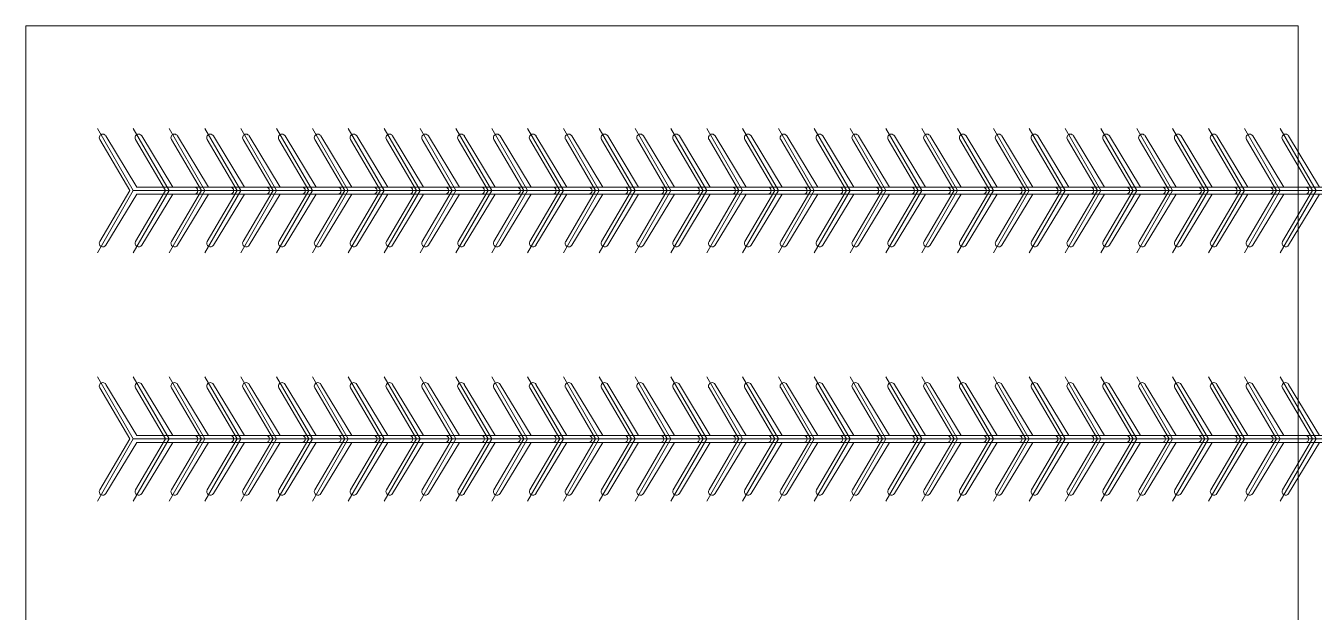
# Model space of a CAD drawing. Header units: metres. Extents: x 0 to 320, y 0 to 180.
# Drawn here: x 0 to 179.8, y 98.4 to 180.2 of the extents above; entities that cross this region are included whole.
import ezdxf

# ---------------------------------------------------------------- set-up
doc = ezdxf.new("R2010")
doc.units = ezdxf.units.M
doc.layers.add('TOP', color=1, linetype='Continuous', lineweight=0)

msp = doc.modelspace()

# ---------------------------------------------------------------- linework, layer by layer
at = {"layer": 'TOP'}
for p, q in [((0, 0), (0, 180.21)), ((0, 180.21), (177.5, 180.21)), ((177.5, 180.21), (177.5, 0)), ((15, 157.22), (10, 165.88)), ((20, 157.22), (15, 165.88)), ((25, 157.22), (20, 165.88)), ((30, 157.22), (25, 165.88)), ((35, 157.22), (30, 165.88)), ((40, 157.22), (35, 165.88)), ((45, 157.22), (40, 165.88)), ((50, 157.22), (45, 165.88)), ((55, 157.22), (50, 165.88)), ((60, 157.22), (55, 165.88)), ((65, 157.22), (60, 165.88)), ((70, 157.22), (65, 165.88)), ((75, 157.22), (70, 165.88)), ((80, 157.22), (75, 165.88)), ((85, 157.22), (80, 165.88)), ((90, 157.22), (85, 165.88)), ((95, 157.22), (90, 165.88)), ((100, 157.22), (95, 165.88)), ((105, 157.22), (100, 165.88)), ((110, 157.22), (105, 165.88)), ((115, 157.22), (110, 165.88)), ((120, 157.22), (115, 165.88)), ((125, 157.22), (120, 165.88)), ((130, 157.22), (125, 165.88)), ((135, 157.22), (130, 165.88)), ((140, 157.22), (135, 165.88)), ((145, 157.22), (140, 165.88)), ((150, 157.22), (145, 165.88)), ((155, 157.22), (150, 165.88)), ((160, 157.22), (155, 165.88)), ((165, 157.22), (160, 165.88)), ((170, 157.22), (165, 165.88)), ((175, 157.22), (170, 165.88)), ((180, 157.22), (175, 165.88)), ((10.32, 164.34), (14.5, 157.22)), ((15.5, 157.72), (11.18, 164.84)), ((15.32, 164.34), (19.5, 157.22)), ((20.5, 157.72), (16.18, 164.84)), ((20.32, 164.34), (24.5, 157.22)), ((25.5, 157.72), (21.18, 164.84)), ((25.32, 164.34), (29.5, 157.22)), ((30.5, 157.72), (26.18, 164.84)), ((30.32, 164.34), (34.5, 157.22)), ((35.5, 157.72), (31.18, 164.84)), ((35.32, 164.34), (39.5, 157.22)), ((40.5, 157.72), (36.18, 164.84)), ((40.32, 164.34), (44.5, 157.22)), ((45.5, 157.72), (41.18, 164.84)), ((45.32, 164.34), (49.5, 157.22)), ((50.5, 157.72), (46.18, 164.84)), ((50.32, 164.34), (54.5, 157.22)), ((55.5, 157.72), (51.18, 164.84)), ((55.32, 164.34), (59.5, 157.22)), ((60.5, 157.72), (56.18, 164.84)), ((60.32, 164.34), (64.5, 157.22)), ((65.5, 157.72), (61.18, 164.84)), ((65.32, 164.34), (69.5, 157.22)), ((70.5, 157.72), (66.18, 164.84)), ((70.32, 164.34), (74.5, 157.22)), ((75.5, 157.72), (71.18, 164.84)), ((75.32, 164.34), (79.5, 157.22)), ((80.5, 157.72), (76.18, 164.84)), ((80.32, 164.34), (84.5, 157.22)), ((85.5, 157.72), (81.18, 164.84)), ((85.32, 164.34), (89.5, 157.22)), ((90.5, 157.72), (86.18, 164.84)), ((90.32, 164.34), (94.5, 157.22)), ((95.5, 157.72), (91.18, 164.84)), ((95.32, 164.34), (99.5, 157.22)), ((100.5, 157.72), (96.18, 164.84)), ((100.32, 164.34), (104.5, 157.22)), ((105.5, 157.72), (101.18, 164.84)), ((105.32, 164.34), (109.5, 157.22)), ((110.5, 157.72), (106.18, 164.84)), ((110.32, 164.34), (114.5, 157.22)), ((115.5, 157.72), (111.18, 164.84)), ((115.32, 164.34), (119.5, 157.22)), ((120.5, 157.72), (116.18, 164.84)), ((120.32, 164.34), (124.5, 157.22)), ((125.5, 157.72), (121.18, 164.84)), ((125.32, 164.34), (129.5, 157.22)), ((130.5, 157.72), (126.18, 164.84)), ((130.32, 164.34), (134.5, 157.22)), ((135.5, 157.72), (131.18, 164.84)), ((135.32, 164.34), (139.5, 157.22)), ((140.5, 157.72), (136.18, 164.84)), ((140.32, 164.34), (144.5, 157.22)), ((145.5, 157.72), (141.18, 164.84)), ((145.32, 164.34), (149.5, 157.22)), ((150.5, 157.72), (146.18, 164.84)), ((150.32, 164.34), (154.5, 157.22)), ((155.5, 157.72), (151.18, 164.84)), ((155.32, 164.34), (159.5, 157.22)), ((160.5, 157.72), (156.18, 164.84)), ((160.32, 164.34), (164.5, 157.22)), ((165.5, 157.72), (161.18, 164.84)), ((165.32, 164.34), (169.5, 157.22)), ((170.5, 157.72), (166.18, 164.84)), ((170.32, 164.34), (174.5, 157.22)), ((175.5, 157.72), (171.18, 164.84)), ((175.32, 164.34), (179.5, 157.22)), ((180.5, 157.72), (176.18, 164.84)), ((15, 157.22), (10, 148.56)), ((14.5, 157.22), (10.32, 150.11)), ((11.18, 149.61), (15.5, 156.72)), ((20, 157.22), (15, 148.56)), ((15, 157.22), (25, 157.22)), ((19.5, 157.22), (15.32, 150.11)), ((23.5, 157.72), (15.5, 157.72)), ((15.5, 156.72), (23.5, 156.72)), ((16.18, 149.61), (20.5, 156.72)), ((20, 157.22), (30, 157.22)), ((25, 157.22), (20, 148.56)), ((24.5, 157.22), (20.32, 150.11)), ((28.5, 157.72), (20.5, 157.72)), ((20.5, 156.72), (28.5, 156.72)), ((21.18, 149.61), (25.5, 156.72)), ((30, 157.22), (25, 148.56)), ((25, 157.22), (35, 157.22)), ((29.5, 157.22), (25.32, 150.11)), ((33.5, 157.72), (25.5, 157.72)), ((25.5, 156.72), (33.5, 156.72)), ((26.18, 149.61), (30.5, 156.72)), ((30, 157.22), (40, 157.22)), ((35, 157.22), (30, 148.56)), ((34.5, 157.22), (30.32, 150.11)), ((38.5, 157.72), (30.5, 157.72)), ((30.5, 156.72), (38.5, 156.72)), ((31.18, 149.61), (35.5, 156.72)), ((40, 157.22), (35, 148.56)), ((35, 157.22), (45, 157.22)), ((39.5, 157.22), (35.32, 150.11)), ((43.5, 157.72), (35.5, 157.72)), ((35.5, 156.72), (43.5, 156.72)), ((36.18, 149.61), (40.5, 156.72)), ((40, 157.22), (50, 157.22)), ((45, 157.22), (40, 148.56)), ((44.5, 157.22), (40.32, 150.11)), ((48.5, 157.72), (40.5, 157.72)), ((40.5, 156.72), (48.5, 156.72)), ((41.18, 149.61), (45.5, 156.72)), ((50, 157.22), (45, 148.56)), ((45, 157.22), (55, 157.22)), ((49.5, 157.22), (45.32, 150.11)), ((53.5, 157.72), (45.5, 157.72)), ((45.5, 156.72), (53.5, 156.72)), ((46.18, 149.61), (50.5, 156.72)), ((50, 157.22), (60, 157.22)), ((55, 157.22), (50, 148.56)), ((54.5, 157.22), (50.32, 150.11)), ((58.5, 157.72), (50.5, 157.72)), ((50.5, 156.72), (58.5, 156.72)), ((51.18, 149.61), (55.5, 156.72)), ((60, 157.22), (55, 148.56)), ((55, 157.22), (65, 157.22)), ((59.5, 157.22), (55.32, 150.11)), ((63.5, 157.72), (55.5, 157.72)), ((55.5, 156.72), (63.5, 156.72)), ((56.18, 149.61), (60.5, 156.72)), ((60, 157.22), (70, 157.22)), ((65, 157.22), (60, 148.56)), ((64.5, 157.22), (60.32, 150.11)), ((68.5, 157.72), (60.5, 157.72)), ((60.5, 156.72), (68.5, 156.72)), ((61.18, 149.61), (65.5, 156.72)), ((70, 157.22), (65, 148.56)), ((65, 157.22), (75, 157.22)), ((69.5, 157.22), (65.32, 150.11)), ((73.5, 157.72), (65.5, 157.72)), ((65.5, 156.72), (73.5, 156.72)), ((66.18, 149.61), (70.5, 156.72)), ((70, 157.22), (80, 157.22)), ((75, 157.22), (70, 148.56)), ((74.5, 157.22), (70.32, 150.11)), ((78.5, 157.72), (70.5, 157.72)), ((70.5, 156.72), (78.5, 156.72)), ((71.18, 149.61), (75.5, 156.72)), ((80, 157.22), (75, 148.56)), ((75, 157.22), (85, 157.22)), ((79.5, 157.22), (75.32, 150.11)), ((83.5, 157.72), (75.5, 157.72)), ((75.5, 156.72), (83.5, 156.72)), ((76.18, 149.61), (80.5, 156.72)), ((80, 157.22), (90, 157.22)), ((85, 157.22), (80, 148.56)), ((84.5, 157.22), (80.32, 150.11)), ((88.5, 157.72), (80.5, 157.72)), ((80.5, 156.72), (88.5, 156.72)), ((81.18, 149.61), (85.5, 156.72)), ((90, 157.22), (85, 148.56)), ((85, 157.22), (95, 157.22)), ((89.5, 157.22), (85.32, 150.11)), ((93.5, 157.72), (85.5, 157.72)), ((85.5, 156.72), (93.5, 156.72)), ((86.18, 149.61), (90.5, 156.72)), ((90, 157.22), (100, 157.22)), ((95, 157.22), (90, 148.56)), ((94.5, 157.22), (90.32, 150.11)), ((98.5, 157.72), (90.5, 157.72)), ((90.5, 156.72), (98.5, 156.72)), ((91.18, 149.61), (95.5, 156.72)), ((100, 157.22), (95, 148.56)), ((95, 157.22), (105, 157.22)), ((99.5, 157.22), (95.32, 150.11)), ((103.5, 157.72), (95.5, 157.72)), ((95.5, 156.72), (103.5, 156.72)), ((96.18, 149.61), (100.5, 156.72)), ((100, 157.22), (110, 157.22)), ((105, 157.22), (100, 148.56)), ((104.5, 157.22), (100.32, 150.11)), ((108.5, 157.72), (100.5, 157.72)), ((100.5, 156.72), (108.5, 156.72)), ((101.18, 149.61), (105.5, 156.72)), ((110, 157.22), (105, 148.56)), ((105, 157.22), (115, 157.22)), ((109.5, 157.22), (105.32, 150.11)), ((113.5, 157.72), (105.5, 157.72)), ((105.5, 156.72), (113.5, 156.72)), ((106.18, 149.61), (110.5, 156.72)), ((110, 157.22), (120, 157.22)), ((115, 157.22), (110, 148.56)), ((114.5, 157.22), (110.32, 150.11)), ((118.5, 157.72), (110.5, 157.72)), ((110.5, 156.72), (118.5, 156.72)), ((111.18, 149.61), (115.5, 156.72)), ((120, 157.22), (115, 148.56)), ((115, 157.22), (125, 157.22)), ((119.5, 157.22), (115.32, 150.11)), ((123.5, 157.72), (115.5, 157.72)), ((115.5, 156.72), (123.5, 156.72)), ((116.18, 149.61), (120.5, 156.72)), ((120, 157.22), (130, 157.22)), ((125, 157.22), (120, 148.56)), ((124.5, 157.22), (120.32, 150.11)), ((128.5, 157.72), (120.5, 157.72)), ((120.5, 156.72), (128.5, 156.72)), ((121.18, 149.61), (125.5, 156.72)), ((130, 157.22), (125, 148.56)), ((125, 157.22), (135, 157.22)), ((129.5, 157.22), (125.32, 150.11)), ((133.5, 157.72), (125.5, 157.72)), ((125.5, 156.72), (133.5, 156.72)), ((126.18, 149.61), (130.5, 156.72)), ((130, 157.22), (140, 157.22)), ((135, 157.22), (130, 148.56)), ((134.5, 157.22), (130.32, 150.11)), ((138.5, 157.72), (130.5, 157.72)), ((130.5, 156.72), (138.5, 156.72)), ((131.18, 149.61), (135.5, 156.72)), ((140, 157.22), (135, 148.56)), ((135, 157.22), (145, 157.22)), ((139.5, 157.22), (135.32, 150.11)), ((143.5, 157.72), (135.5, 157.72)), ((135.5, 156.72), (143.5, 156.72)), ((136.18, 149.61), (140.5, 156.72)), ((140, 157.22), (150, 157.22)), ((145, 157.22), (140, 148.56)), ((144.5, 157.22), (140.32, 150.11)), ((148.5, 157.72), (140.5, 157.72)), ((140.5, 156.72), (148.5, 156.72)), ((141.18, 149.61), (145.5, 156.72)), ((150, 157.22), (145, 148.56)), ((145, 157.22), (155, 157.22)), ((149.5, 157.22), (145.32, 150.11)), ((153.5, 157.72), (145.5, 157.72)), ((145.5, 156.72), (153.5, 156.72)), ((146.18, 149.61), (150.5, 156.72)), ((150, 157.22), (160, 157.22)), ((155, 157.22), (150, 148.56)), ((154.5, 157.22), (150.32, 150.11)), ((158.5, 157.72), (150.5, 157.72)), ((150.5, 156.72), (158.5, 156.72)), ((151.18, 149.61), (155.5, 156.72)), ((160, 157.22), (155, 148.56)), ((155, 157.22), (165, 157.22)), ((159.5, 157.22), (155.32, 150.11)), ((163.5, 157.72), (155.5, 157.72)), ((155.5, 156.72), (163.5, 156.72)), ((156.18, 149.61), (160.5, 156.72)), ((160, 157.22), (170, 157.22)), ((165, 157.22), (160, 148.56)), ((164.5, 157.22), (160.32, 150.11)), ((168.5, 157.72), (160.5, 157.72)), ((160.5, 156.72), (168.5, 156.72)), ((161.18, 149.61), (165.5, 156.72)), ((170, 157.22), (165, 148.56)), ((165, 157.22), (175, 157.22)), ((169.5, 157.22), (165.32, 150.11)), ((173.5, 157.72), (165.5, 157.72)), ((165.5, 156.72), (173.5, 156.72)), ((166.18, 149.61), (170.5, 156.72)), ((170, 157.22), (180, 157.22)), ((175, 157.22), (170, 148.56)), ((174.5, 157.22), (170.32, 150.11)), ((178.5, 157.72), (170.5, 157.72)), ((170.5, 156.72), (178.5, 156.72)), ((171.18, 149.61), (175.5, 156.72)), ((180, 157.22), (175, 148.56)), ((175, 157.22), (185, 157.22)), ((179.5, 157.22), (175.32, 150.11)), ((183.5, 157.72), (175.5, 157.72)), ((175.5, 156.72), (183.5, 156.72)), ((176.18, 149.61), (180.5, 156.72)), ((15, 122.58), (10, 131.24)), ((20, 122.58), (15, 131.24)), ((25, 122.58), (20, 131.24)), ((30, 122.58), (25, 131.24)), ((35, 122.58), (30, 131.24)), ((40, 122.58), (35, 131.24)), ((45, 122.58), (40, 131.24)), ((50, 122.58), (45, 131.24)), ((55, 122.58), (50, 131.24)), ((60, 122.58), (55, 131.24)), ((65, 122.58), (60, 131.24)), ((70, 122.58), (65, 131.24)), ((75, 122.58), (70, 131.24)), ((80, 122.58), (75, 131.24)), ((85, 122.58), (80, 131.24)), ((90, 122.58), (85, 131.24)), ((95, 122.58), (90, 131.24)), ((100, 122.58), (95, 131.24)), ((105, 122.58), (100, 131.24)), ((110, 122.58), (105, 131.24)), ((115, 122.58), (110, 131.24)), ((120, 122.58), (115, 131.24)), ((125, 122.58), (120, 131.24)), ((130, 122.58), (125, 131.24)), ((135, 122.58), (130, 131.24)), ((140, 122.58), (135, 131.24)), ((145, 122.58), (140, 131.24)), ((150, 122.58), (145, 131.24)), ((155, 122.58), (150, 131.24)), ((160, 122.58), (155, 131.24)), ((165, 122.58), (160, 131.24)), ((170, 122.58), (165, 131.24)), ((175, 122.58), (170, 131.24)), ((180, 122.58), (175, 131.24)), ((10.32, 129.69), (14.5, 122.58)), ((15.5, 123.08), (11.18, 130.19)), ((15.32, 129.69), (19.5, 122.58)), ((20.5, 123.08), (16.18, 130.19)), ((20.32, 129.69), (24.5, 122.58)), ((25.5, 123.08), (21.18, 130.19)), ((25.32, 129.69), (29.5, 122.58)), ((30.5, 123.08), (26.18, 130.19)), ((30.32, 129.69), (34.5, 122.58)), ((35.5, 123.08), (31.18, 130.19)), ((35.32, 129.69), (39.5, 122.58)), ((40.5, 123.08), (36.18, 130.19)), ((40.32, 129.69), (44.5, 122.58)), ((45.5, 123.08), (41.18, 130.19)), ((45.32, 129.69), (49.5, 122.58)), ((50.5, 123.08), (46.18, 130.19)), ((50.32, 129.69), (54.5, 122.58)), ((55.5, 123.08), (51.18, 130.19)), ((55.32, 129.69), (59.5, 122.58)), ((60.5, 123.08), (56.18, 130.19)), ((60.32, 129.69), (64.5, 122.58)), ((65.5, 123.08), (61.18, 130.19)), ((65.32, 129.69), (69.5, 122.58)), ((70.5, 123.08), (66.18, 130.19)), ((70.32, 129.69), (74.5, 122.58)), ((75.5, 123.08), (71.18, 130.19)), ((75.32, 129.69), (79.5, 122.58)), ((80.5, 123.08), (76.18, 130.19)), ((80.32, 129.69), (84.5, 122.58)), ((85.5, 123.08), (81.18, 130.19)), ((85.32, 129.69), (89.5, 122.58)), ((90.5, 123.08), (86.18, 130.19)), ((90.32, 129.69), (94.5, 122.58)), ((95.5, 123.08), (91.18, 130.19)), ((95.32, 129.69), (99.5, 122.58)), ((100.5, 123.08), (96.18, 130.19)), ((100.32, 129.69), (104.5, 122.58)), ((105.5, 123.08), (101.18, 130.19)), ((105.32, 129.69), (109.5, 122.58)), ((110.5, 123.08), (106.18, 130.19)), ((110.32, 129.69), (114.5, 122.58)), ((115.5, 123.08), (111.18, 130.19)), ((115.32, 129.69), (119.5, 122.58)), ((120.5, 123.08), (116.18, 130.19)), ((120.32, 129.69), (124.5, 122.58)), ((125.5, 123.08), (121.18, 130.19)), ((125.32, 129.69), (129.5, 122.58)), ((130.5, 123.08), (126.18, 130.19)), ((130.32, 129.69), (134.5, 122.58)), ((135.5, 123.08), (131.18, 130.19)), ((135.32, 129.69), (139.5, 122.58)), ((140.5, 123.08), (136.18, 130.19)), ((140.32, 129.69), (144.5, 122.58)), ((145.5, 123.08), (141.18, 130.19)), ((145.32, 129.69), (149.5, 122.58)), ((150.5, 123.08), (146.18, 130.19)), ((150.32, 129.69), (154.5, 122.58)), ((155.5, 123.08), (151.18, 130.19)), ((155.32, 129.69), (159.5, 122.58)), ((160.5, 123.08), (156.18, 130.19)), ((160.32, 129.69), (164.5, 122.58)), ((165.5, 123.08), (161.18, 130.19)), ((165.32, 129.69), (169.5, 122.58)), ((170.5, 123.08), (166.18, 130.19)), ((170.32, 129.69), (174.5, 122.58)), ((175.5, 123.08), (171.18, 130.19)), ((175.32, 129.69), (179.5, 122.58)), ((180.5, 123.08), (176.18, 130.19)), ((15, 122.58), (10, 113.92)), ((14.5, 122.58), (10.32, 115.47)), ((20, 122.58), (15, 113.92)), ((15, 122.58), (25, 122.58)), ((19.5, 122.58), (15.32, 115.47)), ((23.5, 123.08), (15.5, 123.08)), ((20, 122.58), (30, 122.58)), ((25, 122.58), (20, 113.92)), ((24.5, 122.58), (20.32, 115.47)), ((28.5, 123.08), (20.5, 123.08)), ((30, 122.58), (25, 113.92)), ((25, 122.58), (35, 122.58)), ((29.5, 122.58), (25.32, 115.47)), ((33.5, 123.08), (25.5, 123.08)), ((30, 122.58), (40, 122.58)), ((35, 122.58), (30, 113.92)), ((34.5, 122.58), (30.32, 115.47)), ((38.5, 123.08), (30.5, 123.08)), ((40, 122.58), (35, 113.92)), ((35, 122.58), (45, 122.58)), ((39.5, 122.58), (35.32, 115.47)), ((43.5, 123.08), (35.5, 123.08)), ((40, 122.58), (50, 122.58)), ((45, 122.58), (40, 113.92)), ((44.5, 122.58), (40.32, 115.47)), ((48.5, 123.08), (40.5, 123.08)), ((50, 122.58), (45, 113.92)), ((45, 122.58), (55, 122.58)), ((49.5, 122.58), (45.32, 115.47)), ((53.5, 123.08), (45.5, 123.08)), ((50, 122.58), (60, 122.58)), ((55, 122.58), (50, 113.92)), ((54.5, 122.58), (50.32, 115.47)), ((58.5, 123.08), (50.5, 123.08)), ((60, 122.58), (55, 113.92)), ((55, 122.58), (65, 122.58)), ((59.5, 122.58), (55.32, 115.47)), ((63.5, 123.08), (55.5, 123.08)), ((60, 122.58), (70, 122.58)), ((65, 122.58), (60, 113.92)), ((64.5, 122.58), (60.32, 115.47)), ((68.5, 123.08), (60.5, 123.08)), ((70, 122.58), (65, 113.92)), ((65, 122.58), (75, 122.58)), ((69.5, 122.58), (65.32, 115.47)), ((73.5, 123.08), (65.5, 123.08)), ((70, 122.58), (80, 122.58)), ((75, 122.58), (70, 113.92)), ((74.5, 122.58), (70.32, 115.47)), ((78.5, 123.08), (70.5, 123.08)), ((80, 122.58), (75, 113.92)), ((75, 122.58), (85, 122.58)), ((79.5, 122.58), (75.32, 115.47)), ((83.5, 123.08), (75.5, 123.08)), ((80, 122.58), (90, 122.58)), ((85, 122.58), (80, 113.92)), ((84.5, 122.58), (80.32, 115.47)), ((88.5, 123.08), (80.5, 123.08)), ((90, 122.58), (85, 113.92)), ((85, 122.58), (95, 122.58)), ((89.5, 122.58), (85.32, 115.47)), ((93.5, 123.08), (85.5, 123.08)), ((90, 122.58), (100, 122.58)), ((95, 122.58), (90, 113.92)), ((94.5, 122.58), (90.32, 115.47)), ((98.5, 123.08), (90.5, 123.08)), ((100, 122.58), (95, 113.92)), ((95, 122.58), (105, 122.58)), ((99.5, 122.58), (95.32, 115.47)), ((103.5, 123.08), (95.5, 123.08)), ((100, 122.58), (110, 122.58)), ((105, 122.58), (100, 113.92)), ((104.5, 122.58), (100.32, 115.47)), ((108.5, 123.08), (100.5, 123.08)), ((110, 122.58), (105, 113.92)), ((105, 122.58), (115, 122.58)), ((109.5, 122.58), (105.32, 115.47)), ((113.5, 123.08), (105.5, 123.08)), ((110, 122.58), (120, 122.58)), ((115, 122.58), (110, 113.92)), ((114.5, 122.58), (110.32, 115.47)), ((118.5, 123.08), (110.5, 123.08)), ((120, 122.58), (115, 113.92)), ((115, 122.58), (125, 122.58)), ((119.5, 122.58), (115.32, 115.47)), ((123.5, 123.08), (115.5, 123.08)), ((120, 122.58), (130, 122.58)), ((125, 122.58), (120, 113.92)), ((124.5, 122.58), (120.32, 115.47)), ((128.5, 123.08), (120.5, 123.08)), ((130, 122.58), (125, 113.92)), ((125, 122.58), (135, 122.58)), ((129.5, 122.58), (125.32, 115.47)), ((133.5, 123.08), (125.5, 123.08)), ((130, 122.58), (140, 122.58)), ((135, 122.58), (130, 113.92)), ((134.5, 122.58), (130.32, 115.47)), ((138.5, 123.08), (130.5, 123.08)), ((140, 122.58), (135, 113.92)), ((135, 122.58), (145, 122.58)), ((139.5, 122.58), (135.32, 115.47)), ((143.5, 123.08), (135.5, 123.08)), ((140, 122.58), (150, 122.58)), ((145, 122.58), (140, 113.92)), ((144.5, 122.58), (140.32, 115.47)), ((148.5, 123.08), (140.5, 123.08)), ((150, 122.58), (145, 113.92)), ((145, 122.58), (155, 122.58)), ((149.5, 122.58), (145.32, 115.47)), ((153.5, 123.08), (145.5, 123.08)), ((150, 122.58), (160, 122.58)), ((155, 122.58), (150, 113.92)), ((154.5, 122.58), (150.32, 115.47)), ((158.5, 123.08), (150.5, 123.08)), ((160, 122.58), (155, 113.92)), ((155, 122.58), (165, 122.58)), ((159.5, 122.58), (155.32, 115.47)), ((163.5, 123.08), (155.5, 123.08)), ((160, 122.58), (170, 122.58)), ((165, 122.58), (160, 113.92)), ((164.5, 122.58), (160.32, 115.47)), ((168.5, 123.08), (160.5, 123.08)), ((170, 122.58), (165, 113.92)), ((165, 122.58), (175, 122.58)), ((169.5, 122.58), (165.32, 115.47)), ((173.5, 123.08), (165.5, 123.08)), ((170, 122.58), (180, 122.58)), ((175, 122.58), (170, 113.92)), ((174.5, 122.58), (170.32, 115.47)), ((178.5, 123.08), (170.5, 123.08)), ((180, 122.58), (175, 113.92)), ((175, 122.58), (185, 122.58)), ((179.5, 122.58), (175.32, 115.47)), ((183.5, 123.08), (175.5, 123.08)), ((11.18, 114.97), (15.5, 122.08)), ((15.5, 122.08), (23.5, 122.08)), ((16.18, 114.97), (20.5, 122.08)), ((20.5, 122.08), (28.5, 122.08)), ((21.18, 114.97), (25.5, 122.08)), ((25.5, 122.08), (33.5, 122.08)), ((26.18, 114.97), (30.5, 122.08)), ((30.5, 122.08), (38.5, 122.08)), ((31.18, 114.97), (35.5, 122.08)), ((35.5, 122.08), (43.5, 122.08)), ((36.18, 114.97), (40.5, 122.08)), ((40.5, 122.08), (48.5, 122.08)), ((41.18, 114.97), (45.5, 122.08)), ((45.5, 122.08), (53.5, 122.08)), ((46.18, 114.97), (50.5, 122.08)), ((50.5, 122.08), (58.5, 122.08)), ((51.18, 114.97), (55.5, 122.08)), ((55.5, 122.08), (63.5, 122.08)), ((56.18, 114.97), (60.5, 122.08)), ((60.5, 122.08), (68.5, 122.08)), ((61.18, 114.97), (65.5, 122.08)), ((65.5, 122.08), (73.5, 122.08)), ((66.18, 114.97), (70.5, 122.08)), ((70.5, 122.08), (78.5, 122.08)), ((71.18, 114.97), (75.5, 122.08)), ((75.5, 122.08), (83.5, 122.08)), ((76.18, 114.97), (80.5, 122.08)), ((80.5, 122.08), (88.5, 122.08)), ((81.18, 114.97), (85.5, 122.08)), ((85.5, 122.08), (93.5, 122.08)), ((86.18, 114.97), (90.5, 122.08)), ((90.5, 122.08), (98.5, 122.08)), ((91.18, 114.97), (95.5, 122.08)), ((95.5, 122.08), (103.5, 122.08)), ((96.18, 114.97), (100.5, 122.08)), ((100.5, 122.08), (108.5, 122.08)), ((101.18, 114.97), (105.5, 122.08)), ((105.5, 122.08), (113.5, 122.08)), ((106.18, 114.97), (110.5, 122.08)), ((110.5, 122.08), (118.5, 122.08)), ((111.18, 114.97), (115.5, 122.08)), ((115.5, 122.08), (123.5, 122.08)), ((116.18, 114.97), (120.5, 122.08)), ((120.5, 122.08), (128.5, 122.08)), ((121.18, 114.97), (125.5, 122.08)), ((125.5, 122.08), (133.5, 122.08)), ((126.18, 114.97), (130.5, 122.08)), ((130.5, 122.08), (138.5, 122.08)), ((131.18, 114.97), (135.5, 122.08)), ((135.5, 122.08), (143.5, 122.08)), ((136.18, 114.97), (140.5, 122.08)), ((140.5, 122.08), (148.5, 122.08)), ((141.18, 114.97), (145.5, 122.08)), ((145.5, 122.08), (153.5, 122.08)), ((146.18, 114.97), (150.5, 122.08)), ((150.5, 122.08), (158.5, 122.08)), ((151.18, 114.97), (155.5, 122.08)), ((155.5, 122.08), (163.5, 122.08)), ((156.18, 114.97), (160.5, 122.08)), ((160.5, 122.08), (168.5, 122.08)), ((161.18, 114.97), (165.5, 122.08)), ((165.5, 122.08), (173.5, 122.08)), ((166.18, 114.97), (170.5, 122.08)), ((170.5, 122.08), (178.5, 122.08)), ((171.18, 114.97), (175.5, 122.08)), ((175.5, 122.08), (183.5, 122.08)), ((176.18, 114.97), (180.5, 122.08))]:
    msp.add_line(p, q, dxfattribs=at)
for centre, start, end in [((10.75, 164.59), 30, 210), ((15.75, 164.59), 30, 210), ((20.75, 164.59), 30, 210), ((25.75, 164.59), 30, 210), ((30.75, 164.59), 30, 210), ((35.75, 164.59), 30, 210), ((40.75, 164.59), 30, 210), ((45.75, 164.59), 30, 210), ((50.75, 164.59), 30, 210), ((55.75, 164.59), 30, 210), ((60.75, 164.59), 30, 210), ((65.75, 164.59), 30, 210), ((70.75, 164.59), 30, 210), ((75.75, 164.59), 30, 210), ((80.75, 164.59), 30, 210), ((85.75, 164.59), 30, 210), ((90.75, 164.59), 30, 210), ((95.75, 164.59), 30, 210), ((100.75, 164.59), 30, 210), ((105.75, 164.59), 30, 210), ((110.75, 164.59), 30, 210), ((115.75, 164.59), 30, 210), ((120.75, 164.59), 30, 210), ((125.75, 164.59), 30, 210), ((130.75, 164.59), 30, 210), ((135.75, 164.59), 30, 210), ((140.75, 164.59), 30, 210), ((145.75, 164.59), 30, 210), ((150.75, 164.59), 30, 210), ((155.75, 164.59), 30, 210), ((160.75, 164.59), 30, 210), ((165.75, 164.59), 30, 210), ((170.75, 164.59), 30, 210), ((175.75, 164.59), 30, 210), ((23.5, 157.22), -90, 90), ((28.5, 157.22), -90, 90), ((33.5, 157.22), -90, 90), ((38.5, 157.22), -90, 90), ((43.5, 157.22), -90, 90), ((48.5, 157.22), -90, 90), ((53.5, 157.22), -90, 90), ((58.5, 157.22), -90, 90), ((63.5, 157.22), -90, 90), ((68.5, 157.22), -90, 90), ((73.5, 157.22), -90, 90), ((78.5, 157.22), -90, 90), ((83.5, 157.22), -90, 90), ((88.5, 157.22), -90, 90), ((93.5, 157.22), -90, 90), ((98.5, 157.22), -90, 90), ((103.5, 157.22), -90, 90), ((108.5, 157.22), -90, 90), ((113.5, 157.22), -90, 90), ((118.5, 157.22), -90, 90), ((123.5, 157.22), -90, 90), ((128.5, 157.22), -90, 90), ((133.5, 157.22), -90, 90), ((138.5, 157.22), -90, 90), ((143.5, 157.22), -90, 90), ((148.5, 157.22), -90, 90), ((153.5, 157.22), -90, 90), ((158.5, 157.22), -90, 90), ((163.5, 157.22), -90, 90), ((168.5, 157.22), -90, 90), ((173.5, 157.22), -90, 90), ((178.5, 157.22), -90, 90), ((10.75, 149.86), 150, 330), ((15.75, 149.86), 150, 330), ((20.75, 149.86), 150, 330), ((25.75, 149.86), 150, 330), ((30.75, 149.86), 150, 330), ((35.75, 149.86), 150, 330), ((40.75, 149.86), 150, 330), ((45.75, 149.86), 150, 330), ((50.75, 149.86), 150, 330), ((55.75, 149.86), 150, 330), ((60.75, 149.86), 150, 330), ((65.75, 149.86), 150, 330), ((70.75, 149.86), 150, 330), ((75.75, 149.86), 150, 330), ((80.75, 149.86), 150, 330), ((85.75, 149.86), 150, 330), ((90.75, 149.86), 150, 330), ((95.75, 149.86), 150, 330), ((100.75, 149.86), 150, 330), ((105.75, 149.86), 150, 330), ((110.75, 149.86), 150, 330), ((115.75, 149.86), 150, 330), ((120.75, 149.86), 150, 330), ((125.75, 149.86), 150, 330), ((130.75, 149.86), 150, 330), ((135.75, 149.86), 150, 330), ((140.75, 149.86), 150, 330), ((145.75, 149.86), 150, 330), ((150.75, 149.86), 150, 330), ((155.75, 149.86), 150, 330), ((160.75, 149.86), 150, 330), ((165.75, 149.86), 150, 330), ((170.75, 149.86), 150, 330), ((175.75, 149.86), 150, 330), ((10.75, 129.94), 30, 210), ((15.75, 129.94), 30, 210), ((20.75, 129.94), 30, 210), ((25.75, 129.94), 30, 210), ((30.75, 129.94), 30, 210), ((35.75, 129.94), 30, 210), ((40.75, 129.94), 30, 210), ((45.75, 129.94), 30, 210), ((50.75, 129.94), 30, 210), ((55.75, 129.94), 30, 210), ((60.75, 129.94), 30, 210), ((65.75, 129.94), 30, 210), ((70.75, 129.94), 30, 210), ((75.75, 129.94), 30, 210), ((80.75, 129.94), 30, 210), ((85.75, 129.94), 30, 210), ((90.75, 129.94), 30, 210), ((95.75, 129.94), 30, 210), ((100.75, 129.94), 30, 210), ((105.75, 129.94), 30, 210), ((110.75, 129.94), 30, 210), ((115.75, 129.94), 30, 210), ((120.75, 129.94), 30, 210), ((125.75, 129.94), 30, 210), ((130.75, 129.94), 30, 210), ((135.75, 129.94), 30, 210), ((140.75, 129.94), 30, 210), ((145.75, 129.94), 30, 210), ((150.75, 129.94), 30, 210), ((155.75, 129.94), 30, 210), ((160.75, 129.94), 30, 210), ((165.75, 129.94), 30, 210), ((170.75, 129.94), 30, 210), ((175.75, 129.94), 30, 210), ((23.5, 122.58), -90, 90), ((28.5, 122.58), -90, 90), ((33.5, 122.58), -90, 90), ((38.5, 122.58), -90, 90), ((43.5, 122.58), -90, 90), ((48.5, 122.58), -90, 90), ((53.5, 122.58), -90, 90), ((58.5, 122.58), -90, 90), ((63.5, 122.58), -90, 90), ((68.5, 122.58), -90, 90), ((73.5, 122.58), -90, 90), ((78.5, 122.58), -90, 90), ((83.5, 122.58), -90, 90), ((88.5, 122.58), -90, 90), ((93.5, 122.58), -90, 90), ((98.5, 122.58), -90, 90), ((103.5, 122.58), -90, 90), ((108.5, 122.58), -90, 90), ((113.5, 122.58), -90, 90), ((118.5, 122.58), -90, 90), ((123.5, 122.58), -90, 90), ((128.5, 122.58), -90, 90), ((133.5, 122.58), -90, 90), ((138.5, 122.58), -90, 90), ((143.5, 122.58), -90, 90), ((148.5, 122.58), -90, 90), ((153.5, 122.58), -90, 90), ((158.5, 122.58), -90, 90), ((163.5, 122.58), -90, 90), ((168.5, 122.58), -90, 90), ((173.5, 122.58), -90, 90), ((178.5, 122.58), -90, 90), ((10.75, 115.22), 150, 330), ((15.75, 115.22), 150, 330), ((20.75, 115.22), 150, 330), ((25.75, 115.22), 150, 330), ((30.75, 115.22), 150, 330), ((35.75, 115.22), 150, 330), ((40.75, 115.22), 150, 330), ((45.75, 115.22), 150, 330), ((50.75, 115.22), 150, 330), ((55.75, 115.22), 150, 330), ((60.75, 115.22), 150, 330), ((65.75, 115.22), 150, 330), ((70.75, 115.22), 150, 330), ((75.75, 115.22), 150, 330), ((80.75, 115.22), 150, 330), ((85.75, 115.22), 150, 330), ((90.75, 115.22), 150, 330), ((95.75, 115.22), 150, 330), ((100.75, 115.22), 150, 330), ((105.75, 115.22), 150, 330), ((110.75, 115.22), 150, 330), ((115.75, 115.22), 150, 330), ((120.75, 115.22), 150, 330), ((125.75, 115.22), 150, 330), ((130.75, 115.22), 150, 330), ((135.75, 115.22), 150, 330), ((140.75, 115.22), 150, 330), ((145.75, 115.22), 150, 330), ((150.75, 115.22), 150, 330), ((155.75, 115.22), 150, 330), ((160.75, 115.22), 150, 330), ((165.75, 115.22), 150, 330), ((170.75, 115.22), 150, 330), ((175.75, 115.22), 150, 330)]:
    msp.add_arc(centre, 0.5, start, end, dxfattribs=at)

doc.saveas('drawing.dxf')
